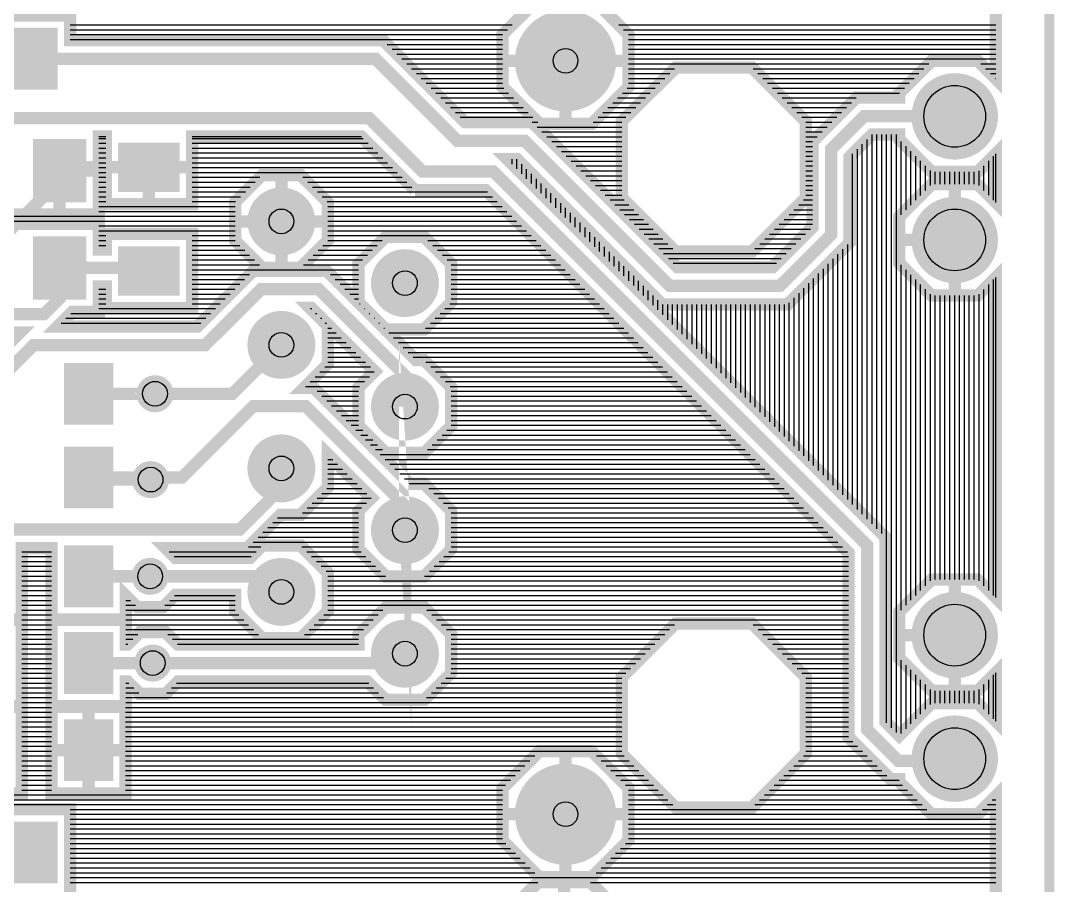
# Model space of a CAD drawing. Header units: inches. Extents: x -1.97 to 1.97, y -1.92 to 2.03.
# Drawn here: x 1.137 to 1.973, y -0.315 to 0.385 of the extents above; entities that cross this region are included whole.
import ezdxf

# ---------------------------------------------------------------- set-up
doc = ezdxf.new("R2010")
doc.units = ezdxf.units.IN
doc.layers.get('0').update_dxf_attribs({"linetype": 'CONTINUOUS'})

# ---------------------------------------------------------------- blocks, each defined once
blk = doc.blocks.new('EPAD')
at = {"const_width": 0.5}
blk.add_lwpolyline([(-0.25, 0, 1), (0.25, 0, 1)], format="xyb", close=True, dxfattribs=at)
blk = doc.blocks.new('RPAD')
blk.add_trace([(-0.5, -0.5), (-0.5, 0.5), (0.5, -0.5), (0.5, 0.5)])

msp = doc.modelspace()

# ---------------------------------------------------------------- linework, layer by layer
for points, const_width in [([(-1.86934, -1.911927), (-1.967765, -1.813502), (-1.967765, 1.926656), (-1.86934, 2.025081), (1.870817, 2.025081), (1.969243, 1.926656), (1.969243, -1.813502), (1.870817, -1.911927), (-1.86934, -1.911927)], 0.008), ([(1.925872, 0.613866), (1.925872, 0.338323), (1.911277, 0.352919), (1.873998, 0.352919), (1.847638, 0.326558), (1.847638, 0.323213), (1.813222, 0.323213), (1.7776, 0.287591), (1.7776, 0.218302), (1.745022, 0.185724), (1.668174, 0.185724), (1.550669, 0.303229), (1.496311, 0.303229), (1.429929, 0.369612), (1.176637, 0.369612), (1.176637, 0.389612), (1.117385, 0.389612), (1.117385, 0.389613), (1.176637, 0.389613), (1.176637, 0.459612)], 0.01), ([(1.577637, 0.352919), (1.577637, 0.418656), (1.548375, 0.447919)], 0.025), ([(1.146637, 0.424612), (1.122758, 0.424612), (1.102385, 0.40424), (1.102385, 0.321645), (1.117454, 0.306577), (1.418584, 0.306577), (1.461891, 0.26327), (1.519161, 0.26327), (1.821703, -0.039272), (1.821703, -0.188553), (1.846883, -0.213733), (1.890985, -0.213733), (1.892637, -0.212081)], 0.01), ([(1.628637, 0.331794), (1.628637, 0.374044), (1.598762, 0.403919), (1.556513, 0.403919), (1.526638, 0.374044), (1.526638, 0.331794), (1.556513, 0.301919), (1.598762, 0.301919), (1.628637, 0.331794)], 0.01), ([(1.577637, 0.403919), (1.577637, 0.352919)], 0.01), ([(1.146637, 0.354612), (1.423716, 0.354612), (1.490098, 0.28823), (1.544456, 0.28823), (1.661961, 0.170724), (1.751235, 0.170724), (1.7926, 0.212089), (1.7926, 0.281378), (1.819435, 0.308213), (1.885452, 0.308213), (1.891025, 0.30264), (1.892637, 0.307919)], 0.01), ([(1.526638, 0.352919), (1.577637, 0.352919)], 0.01), ([(1.577637, 0.301919), (1.577637, 0.352919)], 0.01), ([(1.628637, 0.352919), (1.577637, 0.352919)], 0.01), ([(1.772137, 0.24206), (1.772137, 0.303778), (1.728496, 0.347419), (1.666779, 0.347419), (1.623138, 0.303778), (1.623138, 0.24206), (1.666779, 0.198419), (1.728496, 0.198419), (1.772137, 0.24206)], 0.01), ([(1.077449, 0.22839), (1.19981, 0.22839), (1.19981, 0.291578), (1.205433, 0.291578), (1.205433, 0.236758), (1.275432, 0.236758), (1.275432, 0.291578), (1.412371, 0.291578), (1.455678, 0.24827)], 0.01), ([(1.847638, 0.28928), (1.873998, 0.262919), (1.911277, 0.262919), (1.925872, 0.277515), (1.925872, 0.238323), (1.911277, 0.252919), (1.873998, 0.252919), (1.847638, 0.226558), (1.847638, 0.18928), (1.873998, 0.162919), (1.911277, 0.162919), (1.925872, 0.177515), (1.925872, -0.081677), (1.911277, -0.067081), (1.873998, -0.067081), (1.847638, -0.093442), (1.847638, -0.13072), (1.873998, -0.157081), (1.911277, -0.157081), (1.925872, -0.142485), (1.925872, -0.181677), (1.911277, -0.167081), (1.873998, -0.167081), (1.847721, -0.193358), (1.836703, -0.18234), (1.836703, -0.033059), (1.530413, 0.27323), (1.538243, 0.27323), (1.655748, 0.155724), (1.757448, 0.155724), (1.807599, 0.205876), (1.807599, 0.275165), (1.825648, 0.293214), (1.847638, 0.293214), (1.847638, 0.28928)], 0.01), ([(1.109102, 0.197017), (1.164064, 0.251979), (1.164064, 0.263354), (1.168157, 0.26398)], 0.01), ([(1.240433, 0.266757), (1.170935, 0.266757), (1.168157, 0.26398)], 0.01), ([(1.168157, 0.22839), (1.168157, 0.26398)], 0.01), ([(1.19981, 0.26398), (1.168157, 0.26398)], 0.01), ([(1.205433, 0.266757), (1.240433, 0.266757)], 0.01), ([(1.240433, 0.236758), (1.240433, 0.266757)], 0.01), ([(1.275432, 0.266757), (1.240433, 0.266757)], 0.01), ([(1.385137, 0.207386), (1.385137, 0.238452), (1.36317, 0.260419), (1.332105, 0.260419), (1.310138, 0.238452), (1.310138, 0.207386), (1.332105, 0.185419), (1.36317, 0.185419), (1.385137, 0.207386)], 0.01), ([(1.347637, 0.260419), (1.347637, 0.222919)], 0.01), ([(1.455678, 0.24827), (1.512948, 0.24827), (1.806704, -0.045485), (1.806704, -0.194766), (1.84067, -0.228733), (1.847638, -0.228733), (1.847638, -0.23072), (1.873998, -0.257081), (1.911277, -0.257081), (1.925872, -0.242485), (1.925872, -0.378677)], 0.01), ([(1.892637, 0.252919), (1.892637, 0.207919)], 0.01), ([(1.310138, 0.222919), (1.347637, 0.222919)], 0.01), ([(1.347637, 0.185419), (1.347637, 0.222919)], 0.01), ([(1.385137, 0.222919), (1.347637, 0.222919)], 0.01), ([(1.121391, -0.099482), (1.137637, -0.099482), (1.137637, -0.04159), (1.161638, -0.04159), (1.161638, -0.099482), (1.221637, -0.099482), (1.221637, -0.080056), (1.231063, -0.089482), (1.251774, -0.089482), (1.261774, -0.079482), (1.310138, -0.079482), (1.310138, -0.092614), (1.332105, -0.114581), (1.36317, -0.114581), (1.385137, -0.092614), (1.385137, -0.061548), (1.36317, -0.039581), (1.332105, -0.039581), (1.322203, -0.049483), (1.261774, -0.049483), (1.25388, -0.04159), (1.319976, -0.04159), (1.346985, -0.014581), (1.36317, -0.014581), (1.385137, 0.007386), (1.385137, 0.034273), (1.420548, -0.001138), (1.410138, -0.011548), (1.410138, -0.042614), (1.432105, -0.064581), (1.46317, -0.064581), (1.485137, -0.042614), (1.485137, -0.011548), (1.46317, 0.010419), (1.451417, 0.010419), (1.373616, 0.088219), (1.36597, 0.088219), (1.385137, 0.107386), (1.385137, 0.138452), (1.370607, 0.152982), (1.371699, 0.152982), (1.423183, 0.101498), (1.410138, 0.088452), (1.410138, 0.057386), (1.432105, 0.035419), (1.46317, 0.035419), (1.485137, 0.057386), (1.485137, 0.088452), (1.46317, 0.110419), (1.456688, 0.110419), (1.384125, 0.182981), (1.324978, 0.182981), (1.279752, 0.137755), (1.166623, 0.137755), (1.178517, 0.14965), (1.19981, 0.14965), (1.19981, 0.17024), (1.205433, 0.17024), (1.205433, 0.152758), (1.275432, 0.152758), (1.275432, 0.212757), (1.205433, 0.212757), (1.205433, 0.200239), (1.19981, 0.200239), (1.19981, 0.22083), (1.077449, 0.22083)], 0.01), ([(1.485137, 0.157386), (1.485137, 0.188452), (1.46317, 0.210419), (1.432105, 0.210419), (1.410138, 0.188452), (1.410138, 0.157386), (1.432105, 0.135419), (1.46317, 0.135419), (1.485137, 0.157386)], 0.01), ([(1.847638, 0.207919), (1.892637, 0.207919)], 0.01), ([(1.892637, 0.162919), (1.892637, 0.207919)], 0.01), ([(0.903434, 0.147856), (1.155511, 0.147856), (1.168157, 0.160502), (1.168157, 0.18524)], 0.01), ([(1.168157, 0.18524), (1.237463, 0.18524), (1.2388, 0.183902), (1.240433, 0.182757)], 0.01), ([(1.107637, 0.083337), (1.147056, 0.122756), (1.285965, 0.122756), (1.331191, 0.167981), (1.377912, 0.167981), (1.447637, 0.098256), (1.447637, 0.072919)], 0.01), ([(0.935087, 0.132856), (1.135944, 0.132856), (1.121424, 0.118337)], 0.01), ([(1.245356, 0.083337), (1.308056, 0.083337), (1.347637, 0.122919)], 0.01), ([(1.191637, 0.015517), (1.267109, 0.015517), (1.324812, 0.07322), (1.367403, 0.07322), (1.425026, 0.015597), (1.447932, -0.007309), (1.447932, -0.031647), (1.447637, -0.027081)], 0.01), ([(1.245356, 0.083337), (1.211637, 0.083337), (1.191637, 0.083337), (1.211637, 0.083337), (1.245356, 0.083337)], 0.01), ([(1.107637, -0.064483), (1.107637, -0.041163), (1.122211, -0.02659), (1.313763, -0.02659), (1.347637, 0.007284), (1.347637, 0.022919)], 0.01), ([(1.191637, 0.015517), (1.211637, 0.013807), (1.241777, 0.013807)], 0.01), ([(1.241419, -0.064483), (1.211637, -0.064483), (1.191637, -0.064483)], 0.01), ([(1.241419, -0.064483), (1.211637, -0.064483), (1.191637, -0.064483)], 0.01), ([(1.347637, -0.077081), (1.335039, -0.064483), (1.241419, -0.064483)], 0.01), ([(1.892637, -0.067081), (1.892637, -0.112081)], 0.01), ([(1.485137, -0.111548), (1.485137, -0.142614), (1.46317, -0.164581), (1.432105, -0.164581), (1.417194, -0.14967), (1.263888, -0.14967), (1.253844, -0.159714), (1.233134, -0.159714), (1.223134, -0.149714), (1.221637, -0.149714), (1.221637, -0.16967), (1.161638, -0.16967), (1.161638, -0.099671), (1.221637, -0.099671), (1.221637, -0.119671), (1.223178, -0.119671), (1.233134, -0.109715), (1.253844, -0.109715), (1.2638, -0.119671), (1.410138, -0.119671), (1.410138, -0.111548), (1.432105, -0.089581), (1.46317, -0.089581), (1.485137, -0.111548)], 0.01), ([(1.12256, -0.16967), (1.137637, -0.16967), (1.137637, -0.099671), (1.121391, -0.099671)], 0.01), ([(1.772137, -0.20794), (1.772137, -0.146222), (1.728496, -0.102581), (1.666779, -0.102581), (1.623138, -0.146222), (1.623138, -0.20794), (1.666779, -0.251581), (1.728496, -0.251581), (1.772137, -0.20794)], 0.01), ([(1.847638, -0.112081), (1.892637, -0.112081)], 0.01), ([(1.892637, -0.157081), (1.892637, -0.112081)], 0.01), ([(1.196469, -0.13467), (1.440048, -0.13467), (1.447637, -0.127081)], 0.01), ([(1.243489, -0.134715), (1.196513, -0.134715), (1.196469, -0.13467), (1.191637, -0.13467)], 0.01), ([(1.077561, -0.240233), (1.13756, -0.240233), (1.13756, -0.170234), (1.12256, -0.170234)], 0.01), ([(1.22156, -0.170234), (1.161561, -0.170234), (1.161561, -0.240233), (1.22156, -0.240233), (1.22156, -0.170234)], 0.01), ([(1.19156, -0.170234), (1.19156, -0.205234)], 0.01), ([(1.161561, -0.205234), (1.19156, -0.205234)], 0.01), ([(1.22156, -0.205234), (1.19156, -0.205234)], 0.01), ([(1.19156, -0.240233), (1.19156, -0.205234)], 0.01), ([(1.628637, -0.278206), (1.628637, -0.235956), (1.598762, -0.206081), (1.556513, -0.206081), (1.526638, -0.235956), (1.526638, -0.278206), (1.556513, -0.308081), (1.598762, -0.308081), (1.628637, -0.278206)], 0.01), ([(1.577637, -0.206081), (1.577637, -0.257081)], 0.01), ([(1.176637, -0.322986), (1.176637, -0.252987), (1.116638, -0.252987)], 0.01), ([(1.526638, -0.257081), (1.577637, -0.257081)], 0.01), ([(1.577637, -0.308081), (1.577637, -0.257081)], 0.01), ([(1.628637, -0.257081), (1.577637, -0.257081)], 0.01), ([(1.146637, -0.287986), (1.101352, -0.333272), (1.101352, -0.386325), (1.11278, -0.397754), (1.403066, -0.397754), (1.450704, -0.445391), (1.51699, -0.445391), (1.631637, -0.560039), (1.751637, -0.560039), (1.805352, -0.613753), (1.805352, -0.888295), (1.844209, -0.927152), (1.890709, -0.927152), (1.891637, -0.928081)], 0.01), ([(1.622888, -0.337208), (1.628424, -0.331672), (1.68185, -0.331672), (1.690637, -0.340458), (1.690637, -0.352884), (1.68185, -0.361671), (1.628424, -0.361671), (1.627637, -0.360883), (1.627637, -0.384206), (1.597762, -0.414081), (1.555513, -0.414081), (1.525638, -0.384206), (1.525638, -0.341956), (1.555513, -0.312081), (1.597762, -0.312081), (1.622888, -0.337208)], 0.01), ([(1.576637, -0.312081), (1.576637, -0.363081)], 0.01)]:
    msp.add_lwpolyline(points, dxfattribs=dict(const_width=const_width))
for points in [[(1.176637, 0.381959), (1.534553, 0.381959)], [(1.176637, 0.378022), (1.530616, 0.378022)], [(1.620722, 0.381959), (1.925872, 0.381959)], [(1.624659, 0.378022), (1.925872, 0.378022)], [(1.176637, 0.374085), (1.526679, 0.374085)], [(1.176637, 0.370148), (1.526638, 0.370148)], [(1.628596, 0.374085), (1.925872, 0.374085)], [(1.628637, 0.370148), (1.925872, 0.370148)], [(1.43333, 0.366211), (1.526638, 0.366211)], [(1.437267, 0.362274), (1.526638, 0.362274)], [(1.628637, 0.366211), (1.925872, 0.366211)], [(1.628637, 0.362274), (1.925872, 0.362274)], [(1.441204, 0.358337), (1.526638, 0.358337)], [(1.445141, 0.3544), (1.526638, 0.3544)], [(1.628637, 0.358337), (1.925872, 0.358337)], [(1.628637, 0.3544), (1.925872, 0.3544)], [(1.449078, 0.350463), (1.526638, 0.350463)], [(1.453015, 0.346526), (1.526638, 0.346526)], [(1.628637, 0.350463), (1.871543, 0.350463)], [(1.628637, 0.346526), (1.665886, 0.346526)], [(1.729389, 0.346526), (1.867606, 0.346526)], [(1.913732, 0.350463), (1.925872, 0.350463)], [(1.917669, 0.346526), (1.925872, 0.346526)], [(1.456952, 0.342589), (1.526638, 0.342589)], [(1.460889, 0.338652), (1.526638, 0.338652)], [(1.464826, 0.334715), (1.526638, 0.334715)], [(1.628637, 0.342589), (1.661949, 0.342589)], [(1.628637, 0.338652), (1.658012, 0.338652)], [(1.628637, 0.334715), (1.654075, 0.334715)], [(1.733326, 0.342589), (1.863669, 0.342589)], [(1.737263, 0.338652), (1.859731, 0.338652)], [(1.7412, 0.334715), (1.855794, 0.334715)], [(1.921606, 0.342589), (1.925872, 0.342589)], [(1.925543, 0.338652), (1.925872, 0.338652)], [(1.468763, 0.330778), (1.527654, 0.330778)], [(1.4727, 0.326841), (1.531591, 0.326841)], [(1.623684, 0.326841), (1.646201, 0.326841)], [(1.627621, 0.330778), (1.650138, 0.330778)], [(1.745137, 0.330778), (1.851857, 0.330778)], [(1.749074, 0.326841), (1.84792, 0.326841)], [(1.476637, 0.322904), (1.535528, 0.322904)], [(1.480574, 0.318967), (1.539465, 0.318967)], [(1.61581, 0.318967), (1.638327, 0.318967)], [(1.619747, 0.322904), (1.642264, 0.322904)], [(1.753011, 0.322904), (1.812913, 0.322904)], [(1.756948, 0.318967), (1.808976, 0.318967)], [(1.484511, 0.31503), (1.543402, 0.31503)], [(1.488448, 0.311093), (1.547339, 0.311093)], [(1.607936, 0.311093), (1.630453, 0.311093)], [(1.611873, 0.31503), (1.63439, 0.31503)], [(1.760885, 0.31503), (1.805039, 0.31503)], [(1.764822, 0.311093), (1.801102, 0.311093)], [(1.492385, 0.307156), (1.551276, 0.307156)], [(1.550679, 0.303219), (1.555213, 0.303219)], [(1.600062, 0.303219), (1.623138, 0.303219)], [(1.603999, 0.307156), (1.626516, 0.307156)], [(1.768759, 0.307156), (1.797165, 0.307156)], [(1.772137, 0.303219), (1.793228, 0.303219)], [(1.554616, 0.299282), (1.623138, 0.299282)], [(1.558553, 0.295345), (1.623138, 0.295345)], [(1.772137, 0.299282), (1.789291, 0.299282)], [(1.772137, 0.295345), (1.785354, 0.295345)], [(1.825689, -0.022046), (1.825689, 0.293214)], [(1.829626, -0.025983), (1.829626, 0.293214)], [(1.833563, -0.02992), (1.833563, 0.293214)], [(1.8375, -0.183137), (1.8375, 0.293214)], [(1.841437, -0.187074), (1.841437, 0.293214)], [(1.845374, -0.191011), (1.845374, 0.293214)], [(1.19981, 0.291578), (1.205433, 0.291578)], [(1.19981, 0.290081), (1.205433, 0.290081)], [(1.19981, 0.286144), (1.205433, 0.286144)], [(1.275432, 0.291578), (1.412371, 0.291578)], [(1.275432, 0.290081), (1.413868, 0.290081)], [(1.275432, 0.286144), (1.417805, 0.286144)], [(1.56249, 0.291408), (1.623138, 0.291408)], [(1.566427, 0.287471), (1.623138, 0.287471)], [(1.772137, 0.291408), (1.781417, 0.291408)], [(1.772137, 0.287471), (1.7776, 0.287471)], [(1.817815, -0.014172), (1.817815, 0.285381)], [(1.821752, -0.018109), (1.821752, 0.289318)], [(1.849311, 0.228231), (1.849311, 0.287606)], [(1.19981, 0.282207), (1.205433, 0.282207)], [(1.19981, 0.27827), (1.205433, 0.27827)], [(1.275432, 0.282207), (1.421742, 0.282207)], [(1.275432, 0.27827), (1.425679, 0.27827)], [(1.570364, 0.283534), (1.623138, 0.283534)], [(1.574301, 0.279597), (1.623138, 0.279597)], [(1.772137, 0.283534), (1.7776, 0.283534)], [(1.772137, 0.279597), (1.7776, 0.279597)], [(1.809941, -0.006298), (1.809941, 0.277507)], [(1.813878, -0.010235), (1.813878, 0.281444)], [(1.853248, 0.232169), (1.853248, 0.283669)], [(1.857185, 0.236106), (1.857185, 0.279732)], [(1.925872, 0.238323), (1.925872, 0.277515)], [(1.19981, 0.274333), (1.205433, 0.274333)], [(1.19981, 0.270396), (1.205433, 0.270396)], [(1.275432, 0.274333), (1.429616, 0.274333)], [(1.275432, 0.270396), (1.433553, 0.270396)], [(1.530413, 0.27323), (1.530413, 0.27323)], [(1.53435, 0.269293), (1.53435, 0.27323)], [(1.538287, 0.265356), (1.538287, 0.273185)], [(1.542224, 0.261419), (1.542224, 0.269248)], [(1.578238, 0.27566), (1.623138, 0.27566)], [(1.582175, 0.271723), (1.623138, 0.271723)], [(1.586112, 0.267786), (1.623138, 0.267786)], [(1.772137, 0.27566), (1.7776, 0.27566)], [(1.772137, 0.271723), (1.7776, 0.271723)], [(1.772137, 0.267786), (1.7776, 0.267786)], [(1.861122, 0.240043), (1.861122, 0.275795)], [(1.865059, 0.24398), (1.865059, 0.271858)], [(1.868996, 0.247917), (1.868996, 0.267921)], [(1.91624, 0.247955), (1.91624, 0.267883)], [(1.920177, 0.244018), (1.920177, 0.27182)], [(1.924114, 0.240081), (1.924114, 0.275757)], [(1.19981, 0.266459), (1.205433, 0.266459)], [(1.19981, 0.262522), (1.205433, 0.262522)], [(1.275432, 0.266459), (1.43749, 0.266459)], [(1.275432, 0.262522), (1.441427, 0.262522)], [(1.546161, 0.257482), (1.546161, 0.265311)], [(1.550098, 0.253545), (1.550098, 0.261374)], [(1.590049, 0.263849), (1.623138, 0.263849)], [(1.593986, 0.259912), (1.623138, 0.259912)], [(1.772137, 0.263849), (1.7776, 0.263849)], [(1.772137, 0.259912), (1.7776, 0.259912)], [(1.872933, 0.251854), (1.872933, 0.263984)], [(1.87687, 0.252919), (1.87687, 0.262919)], [(1.880807, 0.252919), (1.880807, 0.262919)], [(1.884744, 0.252919), (1.884744, 0.262919)], [(1.888681, 0.252919), (1.888681, 0.262919)], [(1.892618, 0.252919), (1.892618, 0.262919)], [(1.896555, 0.252919), (1.896555, 0.262919)], [(1.900492, 0.252919), (1.900492, 0.262919)], [(1.904429, 0.252919), (1.904429, 0.262919)], [(1.908366, 0.252919), (1.908366, 0.262919)], [(1.912303, 0.251892), (1.912303, 0.263946)], [(1.19981, 0.258585), (1.205433, 0.258585)], [(1.19981, 0.254648), (1.205433, 0.254648)], [(1.275432, 0.258585), (1.330271, 0.258585)], [(1.275432, 0.254648), (1.326334, 0.254648)], [(1.365004, 0.258585), (1.445364, 0.258585)], [(1.368941, 0.254648), (1.449301, 0.254648)], [(1.554035, 0.249608), (1.554035, 0.257437)], [(1.557972, 0.245671), (1.557972, 0.2535)], [(1.597923, 0.255975), (1.623138, 0.255975)], [(1.60186, 0.252038), (1.623138, 0.252038)], [(1.772137, 0.255975), (1.7776, 0.255975)], [(1.772137, 0.252038), (1.7776, 0.252038)], [(1.19981, 0.250711), (1.205433, 0.250711)], [(1.19981, 0.246774), (1.205433, 0.246774)], [(1.19981, 0.242837), (1.205433, 0.242837)], [(1.275432, 0.250711), (1.322397, 0.250711)], [(1.275432, 0.246774), (1.31846, 0.246774)], [(1.275432, 0.242837), (1.314523, 0.242837)], [(1.372878, 0.250711), (1.453238, 0.250711)], [(1.376815, 0.246774), (1.514444, 0.246774)], [(1.380752, 0.242837), (1.518381, 0.242837)], [(1.561909, 0.241734), (1.561909, 0.249563)], [(1.565846, 0.237797), (1.565846, 0.245626)], [(1.605797, 0.248101), (1.623138, 0.248101)], [(1.609734, 0.244164), (1.623138, 0.244164)], [(1.772137, 0.248101), (1.7776, 0.248101)], [(1.772137, 0.244164), (1.7776, 0.244164)], [(1.19981, 0.2389), (1.205433, 0.2389)], [(1.19981, 0.234963), (1.310138, 0.234963)], [(1.275432, 0.2389), (1.310586, 0.2389)], [(1.384689, 0.2389), (1.522319, 0.2389)], [(1.385137, 0.234963), (1.526256, 0.234963)], [(1.569783, 0.23386), (1.569783, 0.241689)], [(1.57372, 0.229923), (1.57372, 0.237752)], [(1.613671, 0.240227), (1.624971, 0.240227)], [(1.617608, 0.23629), (1.628908, 0.23629)], [(1.766367, 0.23629), (1.7776, 0.23629)], [(1.770304, 0.240227), (1.7776, 0.240227)], [(1.004525, 0.227089), (1.310138, 0.227089)], [(1.19981, 0.231026), (1.310138, 0.231026)], [(1.385137, 0.231026), (1.530193, 0.231026)], [(1.385137, 0.227089), (1.53413, 0.227089)], [(1.577657, 0.225986), (1.577657, 0.233815)], [(1.581594, 0.222049), (1.581594, 0.229878)], [(1.585531, 0.218112), (1.585531, 0.225941)], [(1.621545, 0.232353), (1.632845, 0.232353)], [(1.625482, 0.228416), (1.636782, 0.228416)], [(1.758493, 0.228416), (1.7776, 0.228416)], [(1.76243, 0.232353), (1.7776, 0.232353)], [(1.004525, 0.223152), (1.310138, 0.223152)], [(1.19981, 0.219215), (1.310138, 0.219215)], [(1.385137, 0.223152), (1.538067, 0.223152)], [(1.385137, 0.219215), (1.542004, 0.219215)], [(1.589469, 0.214175), (1.589469, 0.222004)], [(1.593406, 0.210238), (1.593406, 0.218067)], [(1.629419, 0.224479), (1.640719, 0.224479)], [(1.633356, 0.220542), (1.644656, 0.220542)], [(1.750619, 0.220542), (1.7776, 0.220542)], [(1.754556, 0.224479), (1.7776, 0.224479)], [(1.19981, 0.215278), (1.310138, 0.215278)], [(1.19981, 0.211341), (1.205433, 0.211341)], [(1.275432, 0.211341), (1.310138, 0.211341)], [(1.385137, 0.215278), (1.545941, 0.215278)], [(1.385137, 0.211341), (1.549878, 0.211341)], [(1.597343, 0.206301), (1.597343, 0.21413)], [(1.60128, 0.202364), (1.60128, 0.210193)], [(1.637293, 0.216605), (1.648593, 0.216605)], [(1.64123, 0.212668), (1.65253, 0.212668)], [(1.742744, 0.212668), (1.771966, 0.212668)], [(1.746681, 0.216605), (1.775903, 0.216605)], [(1.19981, 0.207404), (1.205433, 0.207404)], [(1.19981, 0.203467), (1.205433, 0.203467)], [(1.275432, 0.207404), (1.310138, 0.207404)], [(1.275432, 0.203467), (1.314057, 0.203467)], [(1.381217, 0.203467), (1.425153, 0.203467)], [(1.385137, 0.207404), (1.42909, 0.207404)], [(1.466185, 0.207404), (1.553815, 0.207404)], [(1.470122, 0.203467), (1.557752, 0.203467)], [(1.605217, 0.198427), (1.605217, 0.206256)], [(1.609154, 0.19449), (1.609154, 0.202319)], [(1.645167, 0.208731), (1.656467, 0.208731)], [(1.649104, 0.204794), (1.660404, 0.204794)], [(1.653041, 0.200857), (1.664341, 0.200857)], [(1.730933, 0.200857), (1.760155, 0.200857)], [(1.73487, 0.204794), (1.764092, 0.204794)], [(1.738807, 0.208731), (1.768029, 0.208731)], [(1.806004, -0.002361), (1.806004, 0.204281)], [(1.275432, 0.19953), (1.317994, 0.19953)], [(1.275432, 0.195593), (1.321931, 0.195593)], [(1.373343, 0.195593), (1.417279, 0.195593)], [(1.37728, 0.19953), (1.421216, 0.19953)], [(1.474059, 0.19953), (1.561689, 0.19953)], [(1.477996, 0.195593), (1.565626, 0.195593)], [(1.613091, 0.190553), (1.613091, 0.198382)], [(1.617028, 0.186616), (1.617028, 0.194445)], [(1.656978, 0.19692), (1.756218, 0.19692)], [(1.660915, 0.192983), (1.752281, 0.192983)], [(1.794193, 0.00945), (1.794193, 0.19247)], [(1.79813, 0.005513), (1.79813, 0.196407)], [(1.802067, 0.001576), (1.802067, 0.200344)], [(1.275432, 0.191656), (1.325869, 0.191656)], [(1.275432, 0.187719), (1.329806, 0.187719)], [(1.365469, 0.187719), (1.410138, 0.187719)], [(1.369406, 0.191656), (1.413342, 0.191656)], [(1.481933, 0.191656), (1.569563, 0.191656)], [(1.485137, 0.187719), (1.5735, 0.187719)], [(1.620965, 0.182679), (1.620965, 0.190508)], [(1.624902, 0.178742), (1.624902, 0.186571)], [(1.664852, 0.189046), (1.748344, 0.189046)], [(1.786319, 0.017324), (1.786319, 0.184596)], [(1.790256, 0.013387), (1.790256, 0.188533)], [(1.849311, -0.091769), (1.849311, 0.187606)], [(1.275432, 0.183781), (1.410138, 0.183781)], [(1.275432, 0.179844), (1.321841, 0.179844)], [(1.275432, 0.175907), (1.317904, 0.175907)], [(1.387262, 0.179844), (1.410138, 0.179844)], [(1.391199, 0.175907), (1.410138, 0.175907)], [(1.485137, 0.183781), (1.577437, 0.183781)], [(1.485137, 0.179844), (1.581374, 0.179844)], [(1.485137, 0.175907), (1.585311, 0.175907)], [(1.628839, 0.174805), (1.628839, 0.182634)], [(1.632776, 0.170868), (1.632776, 0.178697)], [(1.778445, 0.025198), (1.778445, 0.176722)], [(1.782382, 0.021261), (1.782382, 0.180659)], [(1.853248, -0.087831), (1.853248, 0.183669)], [(1.857185, -0.083894), (1.857185, 0.179732)], [(1.861122, -0.079957), (1.861122, 0.175795)], [(1.924114, -0.079919), (1.924114, 0.175757)], [(1.925872, -0.081677), (1.925872, 0.177515)], [(1.19981, 0.168033), (1.205433, 0.168033)], [(1.275432, 0.17197), (1.313967, 0.17197)], [(1.275432, 0.168033), (1.31003, 0.168033)], [(1.395136, 0.17197), (1.410138, 0.17197)], [(1.399073, 0.168033), (1.410138, 0.168033)], [(1.485137, 0.17197), (1.589248, 0.17197)], [(1.485137, 0.168033), (1.593185, 0.168033)], [(1.636713, 0.166931), (1.636713, 0.17476)], [(1.64065, 0.162994), (1.64065, 0.170823)], [(1.770571, 0.033072), (1.770571, 0.168848)], [(1.774508, 0.029135), (1.774508, 0.172785)], [(1.865059, -0.07602), (1.865059, 0.171858)], [(1.868996, -0.072083), (1.868996, 0.167921)], [(1.91624, -0.072045), (1.91624, 0.167883)], [(1.920177, -0.075982), (1.920177, 0.17182)], [(1.19981, 0.164096), (1.205433, 0.164096)], [(1.19981, 0.160159), (1.205433, 0.160159)], [(1.275432, 0.164096), (1.306093, 0.164096)], [(1.275432, 0.160159), (1.302156, 0.160159)], [(1.40301, 0.164096), (1.410138, 0.164096)], [(1.406947, 0.160159), (1.410138, 0.160159)], [(1.485137, 0.164096), (1.597122, 0.164096)], [(1.485137, 0.160159), (1.601059, 0.160159)], [(1.644587, 0.159057), (1.644587, 0.166886)], [(1.648524, 0.15512), (1.648524, 0.162949)], [(1.652461, 0.151183), (1.652461, 0.159012)], [(1.762697, 0.040946), (1.762697, 0.160974)], [(1.766634, 0.037009), (1.766634, 0.164911)], [(1.872933, -0.068146), (1.872933, 0.163984)], [(1.87687, -0.067081), (1.87687, 0.162919)], [(1.880807, -0.067081), (1.880807, 0.162919)], [(1.884744, -0.067081), (1.884744, 0.162919)], [(1.888681, -0.067081), (1.888681, 0.162919)], [(1.892618, -0.067081), (1.892618, 0.162919)], [(1.896555, -0.067081), (1.896555, 0.162919)], [(1.900492, -0.067081), (1.900492, 0.162919)], [(1.904429, -0.067081), (1.904429, 0.162919)], [(1.908366, -0.067081), (1.908366, 0.162919)], [(1.912303, -0.068108), (1.912303, 0.163946)], [(1.19981, 0.156222), (1.205433, 0.156222)], [(1.19981, 0.152285), (1.294282, 0.152285)], [(1.275432, 0.156222), (1.298219, 0.156222)], [(1.371303, 0.152285), (1.372396, 0.152285)], [(1.410884, 0.156222), (1.411302, 0.156222)], [(1.414821, 0.152285), (1.415239, 0.152285)], [(1.480036, 0.152285), (1.608933, 0.152285)], [(1.483973, 0.156222), (1.604996, 0.156222)], [(1.656398, 0.147246), (1.656398, 0.155724)], [(1.660335, 0.143309), (1.660335, 0.155724)], [(1.664272, 0.139372), (1.664272, 0.155724)], [(1.668209, 0.135435), (1.668209, 0.155724)], [(1.672146, 0.131498), (1.672146, 0.155724)], [(1.676083, 0.127561), (1.676083, 0.155724)], [(1.68002, 0.123624), (1.68002, 0.155724)], [(1.683957, 0.119687), (1.683957, 0.155724)], [(1.687894, 0.11575), (1.687894, 0.155724)], [(1.691831, 0.111813), (1.691831, 0.155724)], [(1.695768, 0.107876), (1.695768, 0.155724)], [(1.699705, 0.103939), (1.699705, 0.155724)], [(1.703642, 0.100002), (1.703642, 0.155724)], [(1.707579, 0.096065), (1.707579, 0.155724)], [(1.711516, 0.092128), (1.711516, 0.155724)], [(1.715453, 0.088191), (1.715453, 0.155724)], [(1.71939, 0.084254), (1.71939, 0.155724)], [(1.723327, 0.080317), (1.723327, 0.155724)], [(1.727264, 0.07638), (1.727264, 0.155724)], [(1.731201, 0.072443), (1.731201, 0.155724)], [(1.735138, 0.068506), (1.735138, 0.155724)], [(1.739075, 0.064569), (1.739075, 0.155724)], [(1.743012, 0.060631), (1.743012, 0.155724)], [(1.746949, 0.056694), (1.746949, 0.155724)], [(1.750886, 0.052757), (1.750886, 0.155724)], [(1.754823, 0.04882), (1.754823, 0.155724)], [(1.75876, 0.044883), (1.75876, 0.157037)], [(1.173279, 0.144411), (1.286408, 0.144411)], [(1.177216, 0.148348), (1.290345, 0.148348)], [(1.37524, 0.148348), (1.376333, 0.148348)], [(1.379177, 0.144411), (1.38027, 0.144411)], [(1.418758, 0.148348), (1.419176, 0.148348)], [(1.422695, 0.144411), (1.423113, 0.144411)], [(1.472162, 0.144411), (1.616807, 0.144411)], [(1.476099, 0.148348), (1.61287, 0.148348)], [(1.169342, 0.140474), (1.282471, 0.140474)], [(1.383114, 0.140474), (1.384207, 0.140474)], [(1.385137, 0.136537), (1.388144, 0.136537)], [(1.426632, 0.140474), (1.42705, 0.140474)], [(1.430569, 0.136537), (1.430987, 0.136537)], [(1.464288, 0.136537), (1.624681, 0.136537)], [(1.468225, 0.140474), (1.620744, 0.140474)], [(1.385137, 0.1326), (1.392081, 0.1326)], [(1.385137, 0.128663), (1.396018, 0.128663)], [(1.434506, 0.1326), (1.628618, 0.1326)], [(1.438443, 0.128663), (1.632555, 0.128663)], [(1.385137, 0.124726), (1.399955, 0.124726)], [(1.385137, 0.120789), (1.403892, 0.120789)], [(1.44238, 0.124726), (1.636492, 0.124726)], [(1.446317, 0.120789), (1.640429, 0.120789)], [(1.385137, 0.116852), (1.407829, 0.116852)], [(1.385137, 0.112915), (1.411766, 0.112915)], [(1.385137, 0.108978), (1.415703, 0.108978)], [(1.450254, 0.116852), (1.644366, 0.116852)], [(1.454191, 0.112915), (1.648303, 0.112915)], [(1.46461, 0.108978), (1.65224, 0.108978)], [(1.378855, 0.101104), (1.42279, 0.101104)], [(1.382792, 0.105041), (1.41964, 0.105041)], [(1.468547, 0.105041), (1.656177, 0.105041)], [(1.472484, 0.101104), (1.660114, 0.101104)], [(1.370981, 0.09323), (1.414916, 0.09323)], [(1.374918, 0.097167), (1.418853, 0.097167)], [(1.476421, 0.097167), (1.664051, 0.097167)], [(1.480358, 0.09323), (1.667988, 0.09323)], [(1.367044, 0.089293), (1.410979, 0.089293)], [(1.376479, 0.085356), (1.410138, 0.085356)], [(1.484295, 0.089293), (1.671925, 0.089293)], [(1.485137, 0.085356), (1.675862, 0.085356)], [(1.380416, 0.081419), (1.410138, 0.081419)], [(1.384353, 0.077482), (1.410138, 0.077482)], [(1.485137, 0.081419), (1.679799, 0.081419)], [(1.485137, 0.077482), (1.683736, 0.077482)], [(1.38829, 0.073545), (1.410138, 0.073545)], [(1.392227, 0.069608), (1.410138, 0.069608)], [(1.485137, 0.073545), (1.687673, 0.073545)], [(1.485137, 0.069608), (1.69161, 0.069608)], [(1.396164, 0.065671), (1.410138, 0.065671)], [(1.400101, 0.061734), (1.410138, 0.061734)], [(1.485137, 0.065671), (1.695547, 0.065671)], [(1.485137, 0.061734), (1.699484, 0.061734)], [(1.404038, 0.057797), (1.410138, 0.057797)], [(1.407975, 0.05386), (1.413664, 0.05386)], [(1.481611, 0.05386), (1.707358, 0.05386)], [(1.485137, 0.057797), (1.703421, 0.057797)], [(1.411912, 0.049923), (1.417601, 0.049923)], [(1.415849, 0.045986), (1.421538, 0.045986)], [(1.419786, 0.042049), (1.425475, 0.042049)], [(1.4698, 0.042049), (1.719169, 0.042049)], [(1.473737, 0.045986), (1.715232, 0.045986)], [(1.477674, 0.049923), (1.711295, 0.049923)], [(1.385137, 0.034175), (1.385235, 0.034175)], [(1.423723, 0.038112), (1.429412, 0.038112)], [(1.42766, 0.034175), (1.727043, 0.034175)], [(1.465863, 0.038112), (1.723106, 0.038112)], [(1.385137, 0.030238), (1.389172, 0.030238)], [(1.385137, 0.026301), (1.393109, 0.026301)], [(1.431597, 0.030238), (1.73098, 0.030238)], [(1.435534, 0.026301), (1.734917, 0.026301)], [(1.385137, 0.022364), (1.397046, 0.022364)], [(1.385137, 0.018427), (1.400983, 0.018427)], [(1.439471, 0.022364), (1.738854, 0.022364)], [(1.443408, 0.018427), (1.742791, 0.018427)], [(1.385137, 0.01449), (1.40492, 0.01449)], [(1.385137, 0.010553), (1.408857, 0.010553)], [(1.447345, 0.01449), (1.746728, 0.01449)], [(1.451282, 0.010553), (1.750665, 0.010553)], [(1.38043, 0.002679), (1.416731, 0.002679)], [(1.384367, 0.006616), (1.412794, 0.006616)], [(1.466972, 0.006616), (1.754602, 0.006616)], [(1.470909, 0.002679), (1.758539, 0.002679)], [(1.372556, -0.005195), (1.416491, -0.005195)], [(1.376493, -0.001258), (1.420428, -0.001258)], [(1.474846, -0.001258), (1.762476, -0.001258)], [(1.478783, -0.005195), (1.766413, -0.005195)], [(1.364682, -0.013069), (1.410138, -0.013069)], [(1.368619, -0.009132), (1.412554, -0.009132)], [(1.48272, -0.009132), (1.77035, -0.009132)], [(1.485137, -0.013069), (1.774287, -0.013069)], [(1.336686, -0.02488), (1.410138, -0.02488)], [(1.340623, -0.020943), (1.410138, -0.020943)], [(1.34456, -0.017006), (1.410138, -0.017006)], [(1.485137, -0.017006), (1.778224, -0.017006)], [(1.485137, -0.020943), (1.782161, -0.020943)], [(1.485137, -0.02488), (1.786098, -0.02488)], [(1.328812, -0.032754), (1.410138, -0.032754)], [(1.332749, -0.028817), (1.410138, -0.028817)], [(1.485137, -0.028817), (1.790035, -0.028817)], [(1.485137, -0.032754), (1.793972, -0.032754)], [(1.320938, -0.040628), (1.331058, -0.040628)], [(1.324875, -0.036691), (1.410138, -0.036691)], [(1.364217, -0.040628), (1.410138, -0.040628)], [(1.485137, -0.036691), (1.797909, -0.036691)], [(1.485137, -0.040628), (1.801846, -0.040628)], [(1.137637, -0.044565), (1.161638, -0.044565)], [(1.137637, -0.048502), (1.161638, -0.048502)], [(1.256856, -0.044565), (1.327121, -0.044565)], [(1.260793, -0.048502), (1.323184, -0.048502)], [(1.368154, -0.044565), (1.412089, -0.044565)], [(1.372091, -0.048502), (1.416026, -0.048502)], [(1.479249, -0.048502), (1.806704, -0.048502)], [(1.483186, -0.044565), (1.805783, -0.044565)], [(1.137637, -0.052439), (1.161638, -0.052439)], [(1.137637, -0.056376), (1.161638, -0.056376)], [(1.376028, -0.052439), (1.419963, -0.052439)], [(1.379965, -0.056376), (1.4239, -0.056376)], [(1.471375, -0.056376), (1.806704, -0.056376)], [(1.475312, -0.052439), (1.806704, -0.052439)], [(1.137637, -0.060313), (1.161638, -0.060313)], [(1.137637, -0.06425), (1.161638, -0.06425)], [(1.383902, -0.060313), (1.427837, -0.060313)], [(1.385137, -0.06425), (1.431774, -0.06425)], [(1.463501, -0.06425), (1.806704, -0.06425)], [(1.467438, -0.060313), (1.806704, -0.060313)], [(1.137637, -0.068187), (1.161638, -0.068187)], [(1.137637, -0.072124), (1.161638, -0.072124)], [(1.385137, -0.068187), (1.806704, -0.068187)], [(1.385137, -0.072124), (1.806704, -0.072124)], [(1.137637, -0.076061), (1.161638, -0.076061)], [(1.137637, -0.079998), (1.161638, -0.079998)], [(1.261258, -0.079998), (1.310138, -0.079998)], [(1.385137, -0.076061), (1.806704, -0.076061)], [(1.385137, -0.079998), (1.806704, -0.079998)], [(1.137637, -0.083935), (1.161638, -0.083935)], [(1.137637, -0.087872), (1.161638, -0.087872)], [(1.137637, -0.091809), (1.161638, -0.091809)], [(1.221637, -0.083935), (1.225516, -0.083935)], [(1.221637, -0.087872), (1.229453, -0.087872)], [(1.221637, -0.091809), (1.310138, -0.091809)], [(1.253384, -0.087872), (1.310138, -0.087872)], [(1.257321, -0.083935), (1.310138, -0.083935)], [(1.385137, -0.083935), (1.806704, -0.083935)], [(1.385137, -0.087872), (1.806704, -0.087872)], [(1.385137, -0.091809), (1.429877, -0.091809)], [(1.465398, -0.091809), (1.806704, -0.091809)], [(1.137637, -0.095746), (1.161638, -0.095746)], [(1.137637, -0.099683), (1.161638, -0.099683)], [(1.221637, -0.095746), (1.31327, -0.095746)], [(1.221637, -0.099683), (1.317207, -0.099683)], [(1.378068, -0.099683), (1.422003, -0.099683)], [(1.382005, -0.095746), (1.42594, -0.095746)], [(1.469335, -0.095746), (1.806704, -0.095746)], [(1.473272, -0.099683), (1.806704, -0.099683)], [(1.137637, -0.10362), (1.161638, -0.10362)], [(1.137637, -0.107557), (1.161638, -0.107557)], [(1.221637, -0.10362), (1.321144, -0.10362)], [(1.221637, -0.107557), (1.325081, -0.107557)], [(1.370194, -0.107557), (1.414129, -0.107557)], [(1.374131, -0.10362), (1.418066, -0.10362)], [(1.477209, -0.10362), (1.66574, -0.10362)], [(1.481146, -0.107557), (1.661803, -0.107557)], [(1.729535, -0.10362), (1.806704, -0.10362)], [(1.733472, -0.107557), (1.806704, -0.107557)], [(1.137637, -0.111494), (1.161638, -0.111494)], [(1.137637, -0.115431), (1.161638, -0.115431)], [(1.221637, -0.111494), (1.231355, -0.111494)], [(1.221637, -0.115431), (1.227418, -0.115431)], [(1.255623, -0.111494), (1.329018, -0.111494)], [(1.25956, -0.115431), (1.410138, -0.115431)], [(1.366257, -0.111494), (1.410192, -0.111494)], [(1.485083, -0.111494), (1.657866, -0.111494)], [(1.485137, -0.115431), (1.653929, -0.115431)], [(1.737409, -0.111494), (1.806704, -0.111494)], [(1.741346, -0.115431), (1.806704, -0.115431)], [(1.137637, -0.119368), (1.161638, -0.119368)], [(1.137637, -0.123305), (1.161638, -0.123305)], [(1.221637, -0.119368), (1.223481, -0.119368)], [(1.263497, -0.119368), (1.410138, -0.119368)], [(1.485137, -0.119368), (1.649992, -0.119368)], [(1.485137, -0.123305), (1.646055, -0.123305)], [(1.745283, -0.119368), (1.806704, -0.119368)], [(1.74922, -0.123305), (1.806704, -0.123305)], [(1.137637, -0.127242), (1.161638, -0.127242)], [(1.137637, -0.131179), (1.161638, -0.131179)], [(1.485137, -0.127242), (1.642118, -0.127242)], [(1.485137, -0.131179), (1.638181, -0.131179)], [(1.753157, -0.127242), (1.806704, -0.127242)], [(1.757094, -0.131179), (1.806704, -0.131179)], [(1.849311, -0.191769), (1.849311, -0.132394)], [(1.137637, -0.135116), (1.161638, -0.135116)], [(1.137637, -0.139053), (1.161638, -0.139053)], [(1.485137, -0.135116), (1.634244, -0.135116)], [(1.485137, -0.139053), (1.630307, -0.139053)], [(1.761031, -0.135116), (1.806704, -0.135116)], [(1.764968, -0.139053), (1.806704, -0.139053)], [(1.853248, -0.187831), (1.853248, -0.136331)], [(1.857185, -0.183894), (1.857185, -0.140268)], [(1.137637, -0.14299), (1.161638, -0.14299)], [(1.137637, -0.146927), (1.161638, -0.146927)], [(1.480824, -0.146927), (1.623138, -0.146927)], [(1.484761, -0.14299), (1.62637, -0.14299)], [(1.768905, -0.14299), (1.806704, -0.14299)], [(1.772137, -0.146927), (1.806704, -0.146927)], [(1.861122, -0.179957), (1.861122, -0.144205)], [(1.865059, -0.17602), (1.865059, -0.148142)], [(1.920177, -0.175982), (1.920177, -0.14818)], [(1.924114, -0.179919), (1.924114, -0.144243)], [(1.925872, -0.181677), (1.925872, -0.142485)], [(1.137637, -0.150864), (1.161638, -0.150864)], [(1.137637, -0.154801), (1.161638, -0.154801)], [(1.137637, -0.158738), (1.161638, -0.158738)], [(1.221637, -0.150864), (1.224284, -0.150864)], [(1.221637, -0.154801), (1.228221, -0.154801)], [(1.221637, -0.158738), (1.232158, -0.158738)], [(1.25482, -0.158738), (1.426262, -0.158738)], [(1.258757, -0.154801), (1.422325, -0.154801)], [(1.262694, -0.150864), (1.418388, -0.150864)], [(1.469013, -0.158738), (1.623138, -0.158738)], [(1.47295, -0.154801), (1.623138, -0.154801)], [(1.476887, -0.150864), (1.623138, -0.150864)], [(1.772137, -0.150864), (1.806704, -0.150864)], [(1.772137, -0.154801), (1.806704, -0.154801)], [(1.772137, -0.158738), (1.806704, -0.158738)], [(1.868996, -0.172083), (1.868996, -0.152079)], [(1.872933, -0.168146), (1.872933, -0.156016)], [(1.87687, -0.167081), (1.87687, -0.157081)], [(1.880807, -0.167081), (1.880807, -0.157081)], [(1.884744, -0.167081), (1.884744, -0.157081)], [(1.888681, -0.167081), (1.888681, -0.157081)], [(1.892618, -0.167081), (1.892618, -0.157081)], [(1.896555, -0.167081), (1.896555, -0.157081)], [(1.900492, -0.167081), (1.900492, -0.157081)], [(1.904429, -0.167081), (1.904429, -0.157081)], [(1.908366, -0.167081), (1.908366, -0.157081)], [(1.912303, -0.168108), (1.912303, -0.156054)], [(1.91624, -0.172045), (1.91624, -0.152117)], [(1.137637, -0.162675), (1.161638, -0.162675)], [(1.137637, -0.166612), (1.161638, -0.166612)], [(1.221637, -0.162675), (1.430199, -0.162675)], [(1.221637, -0.166612), (1.623138, -0.166612)], [(1.465076, -0.162675), (1.623138, -0.162675)], [(1.772137, -0.162675), (1.806704, -0.162675)], [(1.772137, -0.166612), (1.806704, -0.166612)], [(1.13756, -0.170549), (1.161561, -0.170549)], [(1.13756, -0.174486), (1.161561, -0.174486)], [(1.22156, -0.170549), (1.623138, -0.170549)], [(1.22156, -0.174486), (1.623138, -0.174486)], [(1.772137, -0.170549), (1.806704, -0.170549)], [(1.772137, -0.174486), (1.806704, -0.174486)], [(1.13756, -0.178423), (1.161561, -0.178423)], [(1.13756, -0.18236), (1.161561, -0.18236)], [(1.22156, -0.178423), (1.623138, -0.178423)], [(1.22156, -0.18236), (1.623138, -0.18236)], [(1.772137, -0.178423), (1.806704, -0.178423)], [(1.772137, -0.18236), (1.806704, -0.18236)], [(1.13756, -0.186297), (1.161561, -0.186297)], [(1.13756, -0.190234), (1.161561, -0.190234)], [(1.22156, -0.186297), (1.623138, -0.186297)], [(1.22156, -0.190234), (1.623138, -0.190234)], [(1.772137, -0.186297), (1.806704, -0.186297)], [(1.772137, -0.190234), (1.806704, -0.190234)], [(1.13756, -0.194171), (1.161561, -0.194171)], [(1.13756, -0.198108), (1.161561, -0.198108)], [(1.22156, -0.194171), (1.623138, -0.194171)], [(1.22156, -0.198108), (1.623138, -0.198108)], [(1.772137, -0.194171), (1.806704, -0.194171)], [(1.772137, -0.198108), (1.810046, -0.198108)], [(1.13756, -0.202045), (1.161561, -0.202045)], [(1.13756, -0.205982), (1.161561, -0.205982)], [(1.22156, -0.202045), (1.623138, -0.202045)], [(1.22156, -0.205982), (1.623138, -0.205982)], [(1.772137, -0.202045), (1.813983, -0.202045)], [(1.772137, -0.205982), (1.81792, -0.205982)], [(1.13756, -0.209919), (1.161561, -0.209919)], [(1.13756, -0.213856), (1.161561, -0.213856)], [(1.22156, -0.209919), (1.552675, -0.209919)], [(1.22156, -0.213856), (1.548738, -0.213856)], [(1.6026, -0.209919), (1.625117, -0.209919)], [(1.606537, -0.213856), (1.629054, -0.213856)], [(1.76622, -0.213856), (1.825794, -0.213856)], [(1.770157, -0.209919), (1.821857, -0.209919)], [(1.13756, -0.217793), (1.161561, -0.217793)], [(1.13756, -0.22173), (1.161561, -0.22173)], [(1.13756, -0.225667), (1.161561, -0.225667)], [(1.22156, -0.217793), (1.544801, -0.217793)], [(1.22156, -0.22173), (1.540864, -0.22173)], [(1.22156, -0.225667), (1.536927, -0.225667)], [(1.610474, -0.217793), (1.632991, -0.217793)], [(1.614411, -0.22173), (1.636928, -0.22173)], [(1.618348, -0.225667), (1.640865, -0.225667)], [(1.754409, -0.225667), (1.837605, -0.225667)], [(1.758346, -0.22173), (1.833668, -0.22173)], [(1.762283, -0.217793), (1.829731, -0.217793)], [(1.13756, -0.229604), (1.161561, -0.229604)], [(1.13756, -0.233541), (1.161561, -0.233541)], [(1.22156, -0.229604), (1.53299, -0.229604)], [(1.22156, -0.233541), (1.529053, -0.233541)], [(1.622285, -0.229604), (1.644802, -0.229604)], [(1.626222, -0.233541), (1.648739, -0.233541)], [(1.746535, -0.233541), (1.850459, -0.233541)], [(1.750472, -0.229604), (1.847638, -0.229604)], [(0.974036, -0.241415), (1.526638, -0.241415)], [(1.13756, -0.237478), (1.161561, -0.237478)], [(1.22156, -0.237478), (1.526638, -0.237478)], [(1.628637, -0.237478), (1.652676, -0.237478)], [(1.628637, -0.241415), (1.656613, -0.241415)], [(1.738661, -0.241415), (1.858333, -0.241415)], [(1.742598, -0.237478), (1.854396, -0.237478)], [(0.974036, -0.245352), (1.526638, -0.245352)], [(0.974036, -0.249289), (1.526638, -0.249289)], [(1.628637, -0.245352), (1.66055, -0.245352)], [(1.628637, -0.249289), (1.664487, -0.249289)], [(1.730787, -0.249289), (1.866207, -0.249289)], [(1.734724, -0.245352), (1.86227, -0.245352)], [(1.919068, -0.249289), (1.925872, -0.249289)], [(1.923005, -0.245352), (1.925872, -0.245352)], [(1.176637, -0.253226), (1.526638, -0.253226)], [(1.176637, -0.257163), (1.526638, -0.257163)], [(1.628637, -0.253226), (1.870144, -0.253226)], [(1.628637, -0.257163), (1.925872, -0.257163)], [(1.915131, -0.253226), (1.925872, -0.253226)], [(1.176637, -0.2611), (1.526638, -0.2611)], [(1.176637, -0.265037), (1.526638, -0.265037)], [(1.628637, -0.2611), (1.925872, -0.2611)], [(1.628637, -0.265037), (1.925872, -0.265037)], [(1.176637, -0.268974), (1.526638, -0.268974)], [(1.176637, -0.272911), (1.526638, -0.272911)], [(1.628637, -0.268974), (1.925872, -0.268974)], [(1.628637, -0.272911), (1.925872, -0.272911)], [(1.176637, -0.276848), (1.526638, -0.276848)], [(1.176637, -0.280785), (1.529217, -0.280785)], [(1.626057, -0.280785), (1.925872, -0.280785)], [(1.628637, -0.276848), (1.925872, -0.276848)], [(1.176637, -0.284722), (1.533154, -0.284722)], [(1.176637, -0.288659), (1.537091, -0.288659)], [(1.176637, -0.292596), (1.541028, -0.292596)], [(1.614246, -0.292596), (1.925872, -0.292596)], [(1.618183, -0.288659), (1.925872, -0.288659)], [(1.62212, -0.284722), (1.925872, -0.284722)], [(1.176637, -0.296533), (1.544965, -0.296533)], [(1.176637, -0.30047), (1.548902, -0.30047)], [(1.606372, -0.30047), (1.925872, -0.30047)], [(1.610309, -0.296533), (1.925872, -0.296533)], [(1.176637, -0.304407), (1.552839, -0.304407)], [(1.176637, -0.308344), (1.925872, -0.308344)], [(1.602435, -0.304407), (1.925872, -0.304407)], [(1.176637, -0.312281), (1.555313, -0.312281)], [(1.597962, -0.312281), (1.925872, -0.312281)]]:
    msp.add_lwpolyline(points)
for centre, radius in [((1.577637, 0.352919), 0.01), ((1.892637, 0.307919), 0.025), ((1.347637, 0.222919), 0.01), ((1.892637, 0.207919), 0.025), ((1.447637, 0.172919), 0.01), ((1.347637, 0.122919), 0.01), ((1.245355, 0.083337), 0.01), ((1.447637, 0.072919), 0.01), ((1.347637, 0.022919), 0.01), ((1.241777, 0.013807), 0.01), ((1.447637, -0.027081), 0.01), ((1.241418, -0.064483), 0.01), ((1.347637, -0.077081), 0.01), ((1.892637, -0.112081), 0.025), ((1.447637, -0.127081), 0.01), ((1.243489, -0.134715), 0.01), ((1.892637, -0.212081), 0.025), ((1.577637, -0.257081), 0.01)]:
    msp.add_circle(centre, radius)

# ---------------------------------------------------------------- block references
for name, p, xscale, yscale in [('EPAD', (1.577637, 0.352919), 0.082, 0.082), ('EPAD', (1.892637, 0.307919), 0.07, 0.07), ('EPAD', (1.347637, 0.222919), 0.055, 0.055), ('EPAD', (1.892637, 0.207919), 0.07, 0.07), ('EPAD', (1.447637, 0.172919), 0.055, 0.055), ('EPAD', (1.347637, 0.122919), 0.055, 0.055), ('RPAD', (1.191637, 0.083337), 0.04, 0.05), ('EPAD', (1.447637, 0.072919), 0.055, 0.055), ('EPAD', (1.245356, 0.083337), 0.03, 0.03), ('EPAD', (1.347637, 0.022919), 0.055, 0.055), ('RPAD', (1.191637, 0.015517), 0.04, 0.05), ('EPAD', (1.241777, 0.013807), 0.03, 0.03), ('EPAD', (1.447637, -0.027081), 0.055, 0.055), ('RPAD', (1.191637, -0.064483), 0.04, 0.05), ('EPAD', (1.241419, -0.064483), 0.03, 0.03), ('EPAD', (1.347637, -0.077081), 0.055, 0.055), ('EPAD', (1.892637, -0.112081), 0.07, 0.07), ('EPAD', (1.447637, -0.127081), 0.055, 0.055), ('RPAD', (1.191637, -0.13467), 0.04, 0.05), ('EPAD', (1.243489, -0.134715), 0.03, 0.03), ('EPAD', (1.892637, -0.212081), 0.07, 0.07), ('EPAD', (1.577637, -0.257081), 0.082, 0.082)]:
    msp.add_blockref(name, p, dxfattribs=dict(xscale=xscale, yscale=yscale))
for p, xscale, yscale, rotation in [((1.146637, 0.354612), 0.04, 0.05, 180), ((1.168157, 0.26398), 0.051181, 0.043307, 90), ((1.240433, 0.266757), 0.04, 0.05, 270), ((1.168157, 0.18524), 0.051181, 0.043307, 90), ((1.240433, 0.182757), 0.04, 0.05, 270), ((1.19156, -0.205234), 0.04, 0.05, -180), ((1.146637, -0.287986), 0.04, 0.05, 180)]:
    msp.add_blockref('RPAD', p, dxfattribs=dict(xscale=xscale, yscale=yscale, rotation=rotation))

doc.saveas('drawing.dxf')
